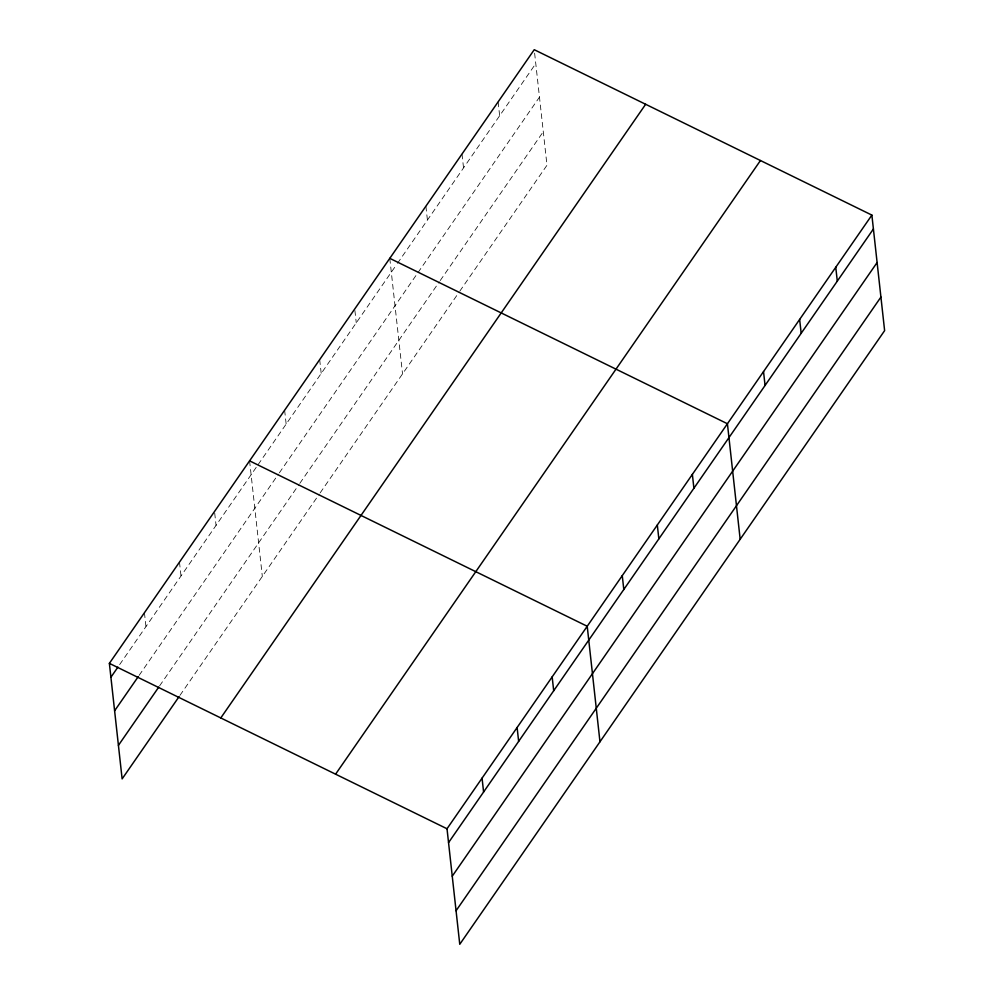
<?xml version="1.0" encoding="UTF-8"?>
<svg xmlns="http://www.w3.org/2000/svg" width="994" height="994" viewBox="0 0 994 994"><rect width="100%" height="100%" fill="white"/><g stroke="black" fill="none" stroke-linecap="round" stroke-linejoin="round"><path stroke-width="0.75" stroke-dasharray="4.97 3.73" d="M119.665 664.588L257.247 465.875M258.117 464.608L396.594 264.59M397.476 263.323L535.766 63.579M139.148 675.348L278.469 474.113M279.351 472.846L539.469 97.126M159.612 685.872L298.933 484.625M299.815 483.357L439.348 281.811M440.23 280.544L543.283 131.693M179.964 695.365L319.285 494.13M320.167 492.862L458.905 292.46M459.787 291.192L546.986 165.24L534.238 49.7M498.118 101.86L499.647 115.739M462.011 154.02L463.539 167.899M425.892 206.18L427.42 220.072M389.785 258.341L402.533 373.881M354.895 310.513L356.262 322.851M319.683 359.604L321.211 373.483M284.632 410.224L286.16 424.115M249.581 460.856L262.329 576.396M214.692 513.028L216.058 525.366M179.479 562.107L181.007 575.986M144.428 612.739L145.956 626.618"/><path stroke-width="1.49" d="M179.082 696.632L122.125 778.898L109.377 663.371L534.238 49.7L871.875 215.102L884.623 330.629L459.762 944.3L447.014 828.76L871.875 215.102M110.906 677.249L117.913 667.123M114.608 710.797L138.265 676.616M118.423 745.363L158.729 687.14M220.792 717.941L645.653 104.283M335.587 774.177L760.447 160.519M448.542 842.639L873.403 228.98M452.245 876.186L877.106 262.528M456.06 910.752L880.92 297.082M389.785 258.341L727.422 423.742L740.17 539.282M249.581 460.856L587.218 626.257L599.966 741.785M109.377 663.371L447.014 828.76M835.755 267.262L837.296 281.14M799.648 319.422L801.176 333.301M763.529 371.582L765.069 385.461M692.371 474.374L693.899 488.253M657.32 524.994L658.848 538.872M622.269 575.625L623.797 589.504M552.167 676.877L553.695 690.755M517.116 727.509L518.644 741.387M482.065 778.128L483.593 792.019"/></g></svg>
